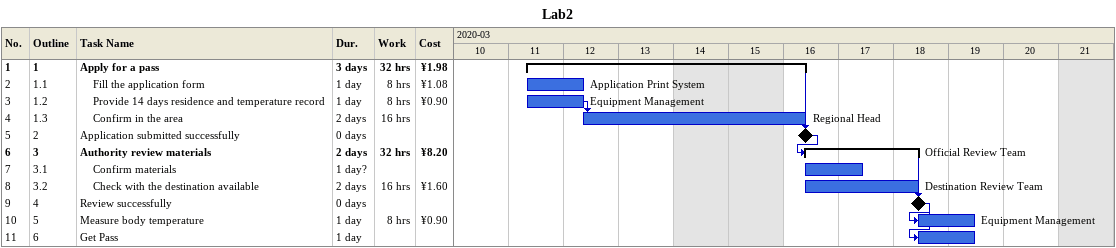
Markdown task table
Lab2

| ID | WBS | Task | Duration | Start | Finish | Predecessors | Resources | Work (h) | Cost (¥) |
|---|---|---|---|---|---|---|---|---|---|
| 1 | 1 | **Apply for a pass** | 3d | 2020-03-11 | 2020-03-16 |  |  | 32 | 1.98 |
| 2 | 1.1 | Fill the application form | 1d | 2020-03-11 | 2020-03-12 |  | Application Print System | 8 | 1.08 |
| 3 | 1.2 | Provide 14 days residence and temperature record | 1d | 2020-03-11 | 2020-03-12 |  | Equipment Management | 8 | 0.90 |
| 4 | 1.3 | Confirm in the area | 2d | 2020-03-12 | 2020-03-16 | 3 | Regional Head | 16 |  |
| 5 | 2 | Application submitted successfully | 0d | 2020-03-16 | 2020-03-16 | 1 |  |  |  |
| 6 | 3 | **Authority review materials** | 2d | 2020-03-16 | 2020-03-18 | 5 | Official Review Team | 32 | 8.20 |
| 7 | 3.1 | Confirm materials | 1d? | 2020-03-16 | 2020-03-17 |  |  |  |  |
| 8 | 3.2 | Check with the destination available | 2d | 2020-03-16 | 2020-03-18 |  | Destination Review Team | 16 | 1.60 |
| 9 | 4 | Review successfully | 0d | 2020-03-18 | 2020-03-18 | 6 |  |  |  |
| 10 | 5 | Measure body temperature | 1d | 2020-03-18 | 2020-03-19 | 9 | Equipment Management | 8 | 0.90 |
| 11 | 6 | Get Pass | 1d | 2020-03-18 | 2020-03-19 | 9 |  |  |  |
